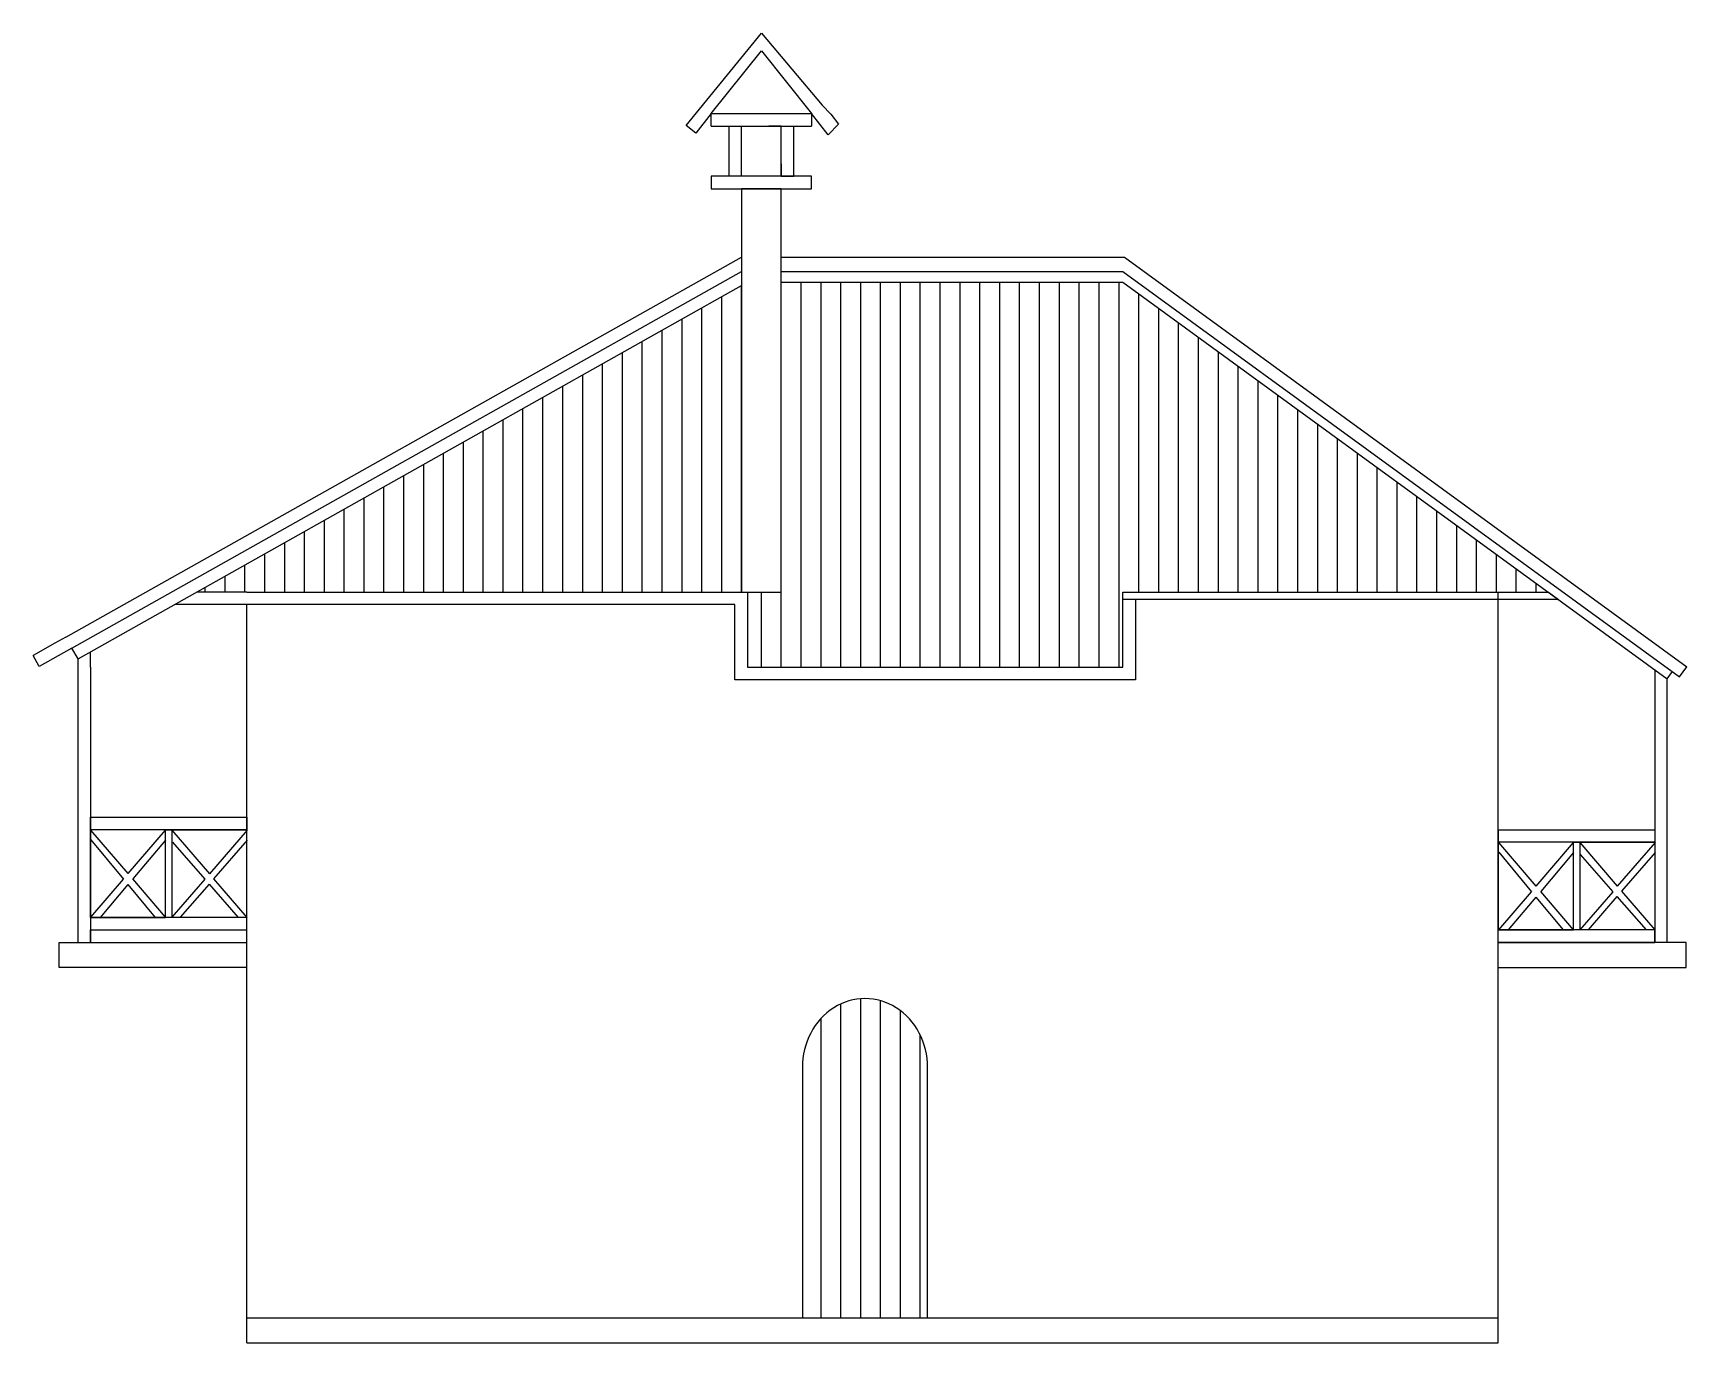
# Model space of a CAD drawing. Header units: millimetres. Extents: x 397.7 to 410.9, y 209 to 219.5.
import ezdxf

# ---------------------------------------------------------------- set-up
doc = ezdxf.new("R2010")
doc.units = ezdxf.units.MM

msp = doc.modelspace()

# ---------------------------------------------------------------- linework, layer by layer
for p, q in [((402.94, 218.729), (403.543, 219.467)), ((403.543, 219.467), (404.029, 218.892)), ((403.142, 218.823), (403.543, 219.325)), ((403.543, 219.325), (403.942, 218.823)), ((404.029, 218.892), (404.096, 218.818)), ((403.142, 218.823), (403.018, 218.666)), ((403.142, 218.723), (403.142, 218.823)), ((403.142, 218.823), (403.942, 218.823)), ((403.942, 218.823), (403.942, 218.723)), ((404.076, 218.655), (403.942, 218.823)), ((404.157, 218.738), (404.076, 218.655)), ((404.096, 218.818), (404.157, 218.738)), ((403.018, 218.666), (402.94, 218.729)), ((403.142, 218.723), (403.942, 218.723)), ((403.284, 218.323), (403.284, 218.723)), ((403.384, 218.523), (403.384, 218.723)), ((403.384, 218.723), (403.484, 218.723)), ((403.701, 218.723), (403.601, 218.723)), ((403.701, 218.323), (403.701, 218.723)), ((403.801, 218.323), (403.801, 218.723)), ((403.384, 218.323), (403.384, 218.523)), ((403.701, 218.323), (403.701, 218.423)), ((403.701, 218.423), (403.701, 218.323)), ((403.942, 218.323), (403.142, 218.323)), ((403.142, 218.323), (403.142, 218.223)), ((403.142, 218.223), (403.543, 218.223)), ((403.384, 218.323), (403.284, 218.323)), ((403.701, 218.223), (403.384, 218.223)), ((403.384, 218.223), (403.384, 215)), ((403.543, 218.223), (403.942, 218.223)), ((403.701, 218.323), (403.801, 218.323)), ((403.701, 215), (403.701, 218.223)), ((403.942, 218.223), (403.942, 218.323)), ((397.983, 214.64), (403.384, 217.676)), ((403.701, 217.676), (406.444, 217.676)), ((406.444, 217.676), (410.938, 214.403)), ((398.032, 214.553), (403.384, 217.561)), ((403.701, 217.561), (406.431, 217.561)), ((406.431, 217.561), (410.879, 214.322)), ((398.081, 214.466), (403.384, 217.449)), ((403.384, 215), (403.384, 217.449)), ((403.701, 217.476), (406.431, 217.476)), ((403.701, 214.4), (403.701, 217.476)), ((403.86, 214.4), (403.86, 217.476)), ((404.019, 214.4), (404.019, 217.476)), ((404.178, 214.4), (404.178, 217.476)), ((404.336, 214.4), (404.336, 217.476)), ((404.495, 214.4), (404.495, 217.476)), ((404.654, 214.4), (404.654, 217.476)), ((404.812, 214.4), (404.812, 217.476)), ((404.971, 214.4), (404.971, 217.476)), ((405.13, 214.4), (405.13, 217.476)), ((405.289, 214.4), (405.289, 217.476)), ((405.447, 214.4), (405.447, 217.476)), ((405.606, 214.4), (405.606, 217.476)), ((405.765, 214.4), (405.765, 217.476)), ((405.924, 214.4), (405.924, 217.476)), ((406.082, 214.4), (406.082, 217.476)), ((406.241, 214.4), (406.241, 217.476)), ((406.4, 214.4), (406.4, 217.476)), ((406.431, 217.476), (410.781, 214.308)), ((403.225, 215), (403.225, 217.359)), ((406.559, 215), (406.559, 217.383)), ((402.908, 215), (402.908, 217.181)), ((403.066, 215), (403.066, 217.27)), ((406.717, 215), (406.717, 217.267)), ((406.876, 215), (406.876, 217.152)), ((402.749, 215), (402.749, 217.091)), ((407.035, 215), (407.035, 217.036)), ((402.431, 215), (402.431, 216.913)), ((402.59, 215), (402.59, 217.002)), ((407.194, 215), (407.194, 216.921)), ((402.272, 215), (402.272, 216.824)), ((407.353, 215), (407.353, 216.805)), ((401.955, 215), (401.955, 216.645)), ((402.114, 215), (402.114, 216.734)), ((407.511, 215), (407.511, 216.689)), ((401.796, 215), (401.796, 216.556)), ((407.67, 215), (407.67, 216.574)), ((401.479, 215), (401.479, 216.377)), ((401.637, 215), (401.637, 216.466)), ((407.829, 215), (407.829, 216.458)), ((401.32, 215), (401.32, 216.288)), ((407.988, 215), (407.988, 216.343)), ((408.146, 215), (408.146, 216.227)), ((401.002, 215), (401.002, 216.109)), ((401.161, 215), (401.161, 216.198)), ((408.305, 215), (408.305, 216.111)), ((400.844, 215), (400.844, 216.02)), ((408.464, 215), (408.464, 215.996)), ((400.526, 215), (400.526, 215.841)), ((400.685, 215), (400.685, 215.93)), ((408.623, 215), (408.623, 215.88)), ((400.368, 215), (400.368, 215.752)), ((408.781, 215), (408.781, 215.765)), ((400.05, 215), (400.05, 215.573)), ((400.209, 215), (400.209, 215.662)), ((408.94, 215), (408.94, 215.649)), ((399.891, 215), (399.891, 215.484)), ((409.099, 215), (409.099, 215.534)), ((399.574, 215), (399.574, 215.305)), ((399.733, 215), (399.733, 215.394)), ((409.257, 215), (409.257, 215.418)), ((409.416, 215), (409.416, 215.302)), ((399.415, 215), (399.415, 215.216)), ((409.575, 215), (409.575, 215.187)), ((399.098, 215), (399.098, 215.037)), ((399.256, 215), (399.256, 215.127)), ((409.734, 215), (409.734, 215.071)), ((403.331, 214.9), (398.854, 214.9)), ((399.231, 215), (399.031, 215)), ((399.431, 215), (399.231, 215)), ((399.431, 215), (403.431, 215)), ((399.431, 209), (399.431, 214.9)), ((403.225, 215), (403.701, 215)), ((403.331, 214.3), (403.331, 214.9)), ((403.431, 215), (403.431, 214.8)), ((403.543, 214.4), (403.543, 215)), ((406.431, 214.4), (406.431, 215)), ((406.431, 215), (409.431, 215)), ((409.912, 214.941), (406.431, 214.941)), ((406.531, 214.941), (406.531, 214.4)), ((409.431, 209), (409.431, 215)), ((409.431, 215), (409.631, 215)), ((409.631, 215), (409.831, 215)), ((409.831, 215), (409.872, 214.971)), ((409.872, 214.971), (409.912, 214.941)), ((403.431, 214.8), (403.431, 214.6)), ((397.983, 214.64), (397.896, 214.591)), ((397.896, 214.591), (397.722, 214.493)), ((398.032, 214.553), (397.771, 214.406)), ((397.896, 214.591), (397.896, 214.591)), ((398.081, 214.466), (398.032, 214.553)), ((398.181, 214.4), (398.181, 214.522)), ((403.431, 214.6), (403.431, 214.4)), ((397.771, 214.406), (397.722, 214.493)), ((398.081, 212.2), (398.081, 214.466)), ((398.081, 214.466), (398.081, 214.466)), ((398.081, 214.466), (398.081, 214.466)), ((398.081, 214.466), (398.081, 214.466)), ((398.181, 214.4), (398.181, 212.2)), ((403.431, 214.4), (406.431, 214.4)), ((406.531, 214.4), (406.531, 214.3)), ((410.681, 214.381), (410.681, 212.2)), ((410.879, 214.322), (410.938, 214.403)), ((403.431, 214.3), (403.331, 214.3)), ((406.531, 214.3), (403.431, 214.3)), ((410.781, 214.308), (410.822, 214.364)), ((410.781, 212.2), (410.781, 214.308)), ((398.181, 212.9), (398.181, 213.2)), ((398.181, 213.2), (399.431, 213.2)), ((399.431, 213.2), (399.431, 213.1)), ((399.431, 213.1), (398.181, 213.1)), ((398.482, 212.75), (398.184, 213.098)), ((398.482, 212.75), (398.781, 213.098)), ((398.781, 212.4), (398.781, 213.1)), ((398.781, 213.1), (399.431, 213.1)), ((399.431, 213.1), (398.831, 213.1)), ((398.831, 213.1), (398.831, 212.4)), ((398.831, 213.098), (399.131, 212.749)), ((399.432, 213.098), (399.131, 212.749)), ((399.431, 213.1), (399.431, 213.1)), ((409.433, 213.101), (410.683, 213.101)), ((409.433, 212.801), (409.433, 213.101)), ((410.683, 213.101), (410.683, 213.001)), ((398.184, 213.021), (398.445, 212.706)), ((398.781, 213.017), (398.518, 212.708)), ((398.835, 213.002), (399.094, 212.706)), ((399.432, 213.017), (399.164, 212.709)), ((410.683, 213.001), (409.433, 213.001)), ((409.734, 212.65), (409.435, 212.998)), ((409.435, 212.921), (409.696, 212.606)), ((409.734, 212.65), (410.033, 212.998)), ((410.033, 212.918), (409.77, 212.608)), ((410.033, 213.001), (410.683, 213.001)), ((410.033, 212.301), (410.033, 213.001)), ((410.083, 213.001), (410.083, 212.301)), ((410.683, 213.001), (410.083, 213.001)), ((410.083, 212.998), (410.382, 212.649)), ((410.684, 212.998), (410.382, 212.649)), ((410.684, 212.918), (410.416, 212.61)), ((410.683, 213.001), (410.683, 213.001)), ((398.181, 212.4), (398.181, 212.9)), ((409.433, 212.301), (409.433, 212.801)), ((410.086, 212.902), (410.345, 212.606)), ((398.184, 212.401), (398.445, 212.706)), ((398.48, 212.663), (398.257, 212.4)), ((398.48, 212.663), (398.698, 212.4)), ((398.781, 212.401), (398.518, 212.708)), ((399.094, 212.706), (398.831, 212.401)), ((399.128, 212.667), (398.897, 212.401)), ((399.128, 212.667), (399.361, 212.4)), ((399.164, 212.709), (399.43, 212.4)), ((409.435, 212.302), (409.696, 212.606)), ((409.732, 212.563), (409.509, 212.301)), ((409.732, 212.563), (409.95, 212.301)), ((410.033, 212.302), (409.77, 212.608)), ((410.345, 212.606), (410.083, 212.302)), ((410.379, 212.568), (410.148, 212.302)), ((410.379, 212.568), (410.613, 212.301)), ((410.416, 212.61), (410.682, 212.301)), ((399.431, 212.4), (398.181, 212.4)), ((398.181, 212.4), (398.781, 212.4)), ((399.431, 212.3), (399.431, 212.4)), ((398.181, 212.2), (398.181, 212.3)), ((398.181, 212.3), (399.431, 212.3)), ((409.433, 212.301), (410.033, 212.301)), ((410.683, 212.301), (409.433, 212.301)), ((410.683, 212.201), (410.683, 212.301)), ((397.931, 212), (397.931, 212.2)), ((397.931, 212.2), (398.031, 212.2)), ((397.931, 212.2), (398.081, 212.2)), ((398.031, 212.2), (399.431, 212.2)), ((410.931, 212.2), (409.431, 212.2)), ((409.433, 212.201), (410.683, 212.201)), ((410.931, 212.2), (410.781, 212.2)), ((410.931, 212), (410.931, 212.2)), ((399.431, 212), (397.931, 212)), ((409.431, 212), (410.931, 212)), ((404.336, 209.201), (404.336, 211.75)), ((404.495, 209.201), (404.495, 211.734)), ((404.178, 209.201), (404.178, 211.709)), ((404.654, 209.201), (404.654, 211.654)), ((404.019, 209.201), (404.019, 211.593)), ((404.812, 209.201), (404.812, 211.457)), ((403.87, 211.201), (403.87, 209.201)), ((404.87, 209.201), (404.87, 211.201)), ((399.431, 209.2), (409.431, 209.2)), ((403.87, 209.201), (404.87, 209.201)), ((399.431, 209), (409.431, 209))]:
    msp.add_line(p, q)
msp.add_ellipse((404.37, 211.201), major_axis=(0, -0.551), ratio=0.907943, start_param=1.570796, end_param=4.712389)

doc.saveas('drawing.dxf')
